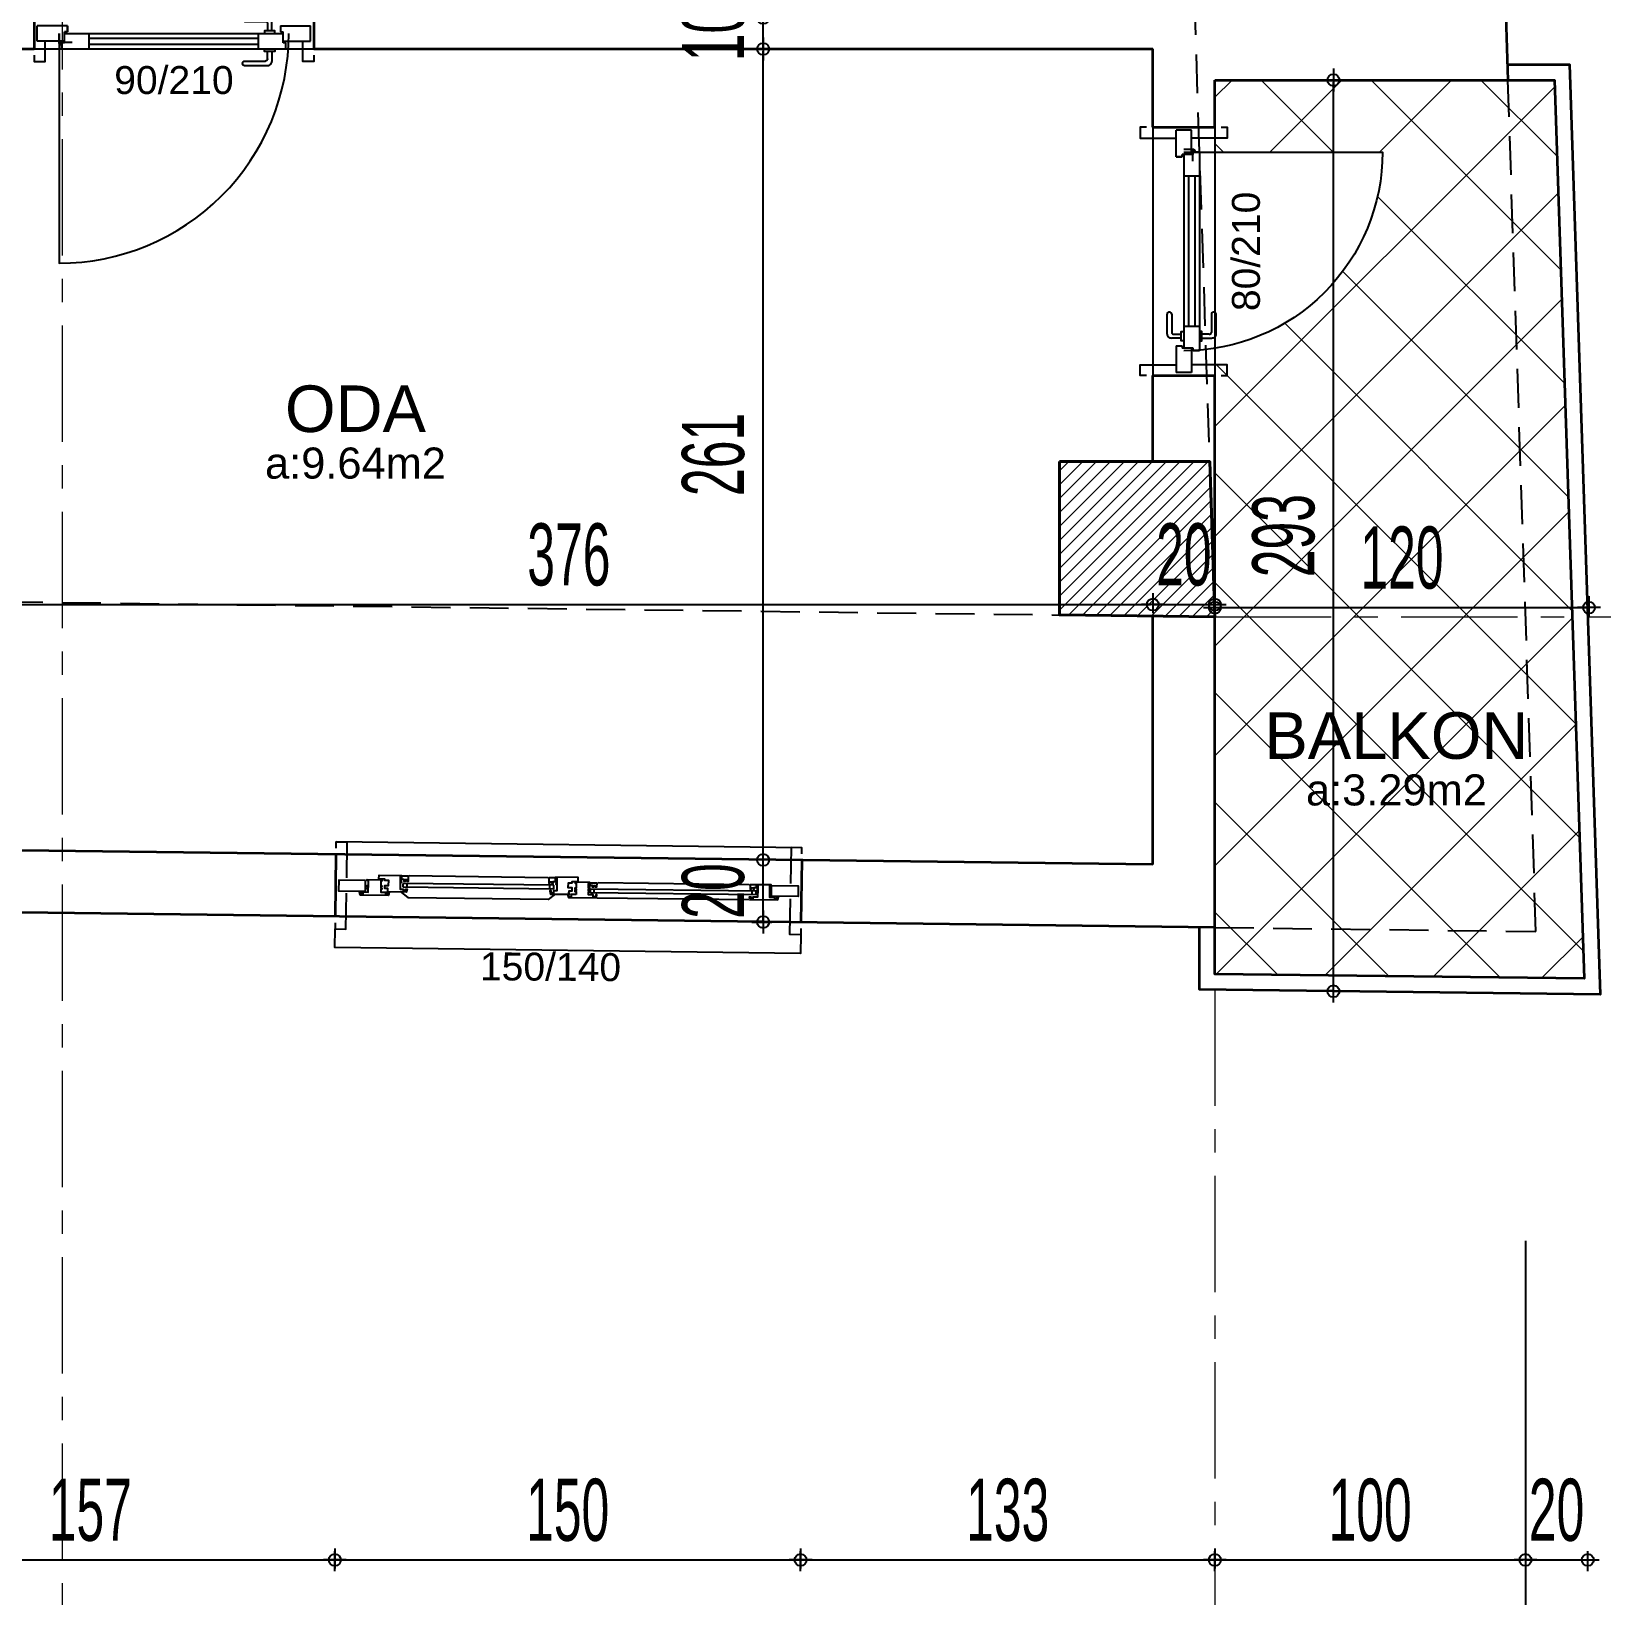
# Model space of a CAD drawing. Extents: x 386248 to 427517, y 4539405 to 4542296.
# Drawn here: x 394854 to 395360, y 4540018 to 4540521 of the extents above; entities that cross this region are included whole.
import ezdxf
from ezdxf.enums import TextEntityAlignment as Align

# ---------------------------------------------------------------- set-up
doc = ezdxf.new("R2010")
doc.units = 0
for name, pattern in [('CENTER', [2, 1.25, -0.25, 0.25, -0.25]), ('CENTERX2', [4, 2.5, -0.5, 0.5, -0.5]), ('DASHED2', [0.375, 0.25, -0.125]), ('DUZ', [0])]:
    doc.linetypes.add(name, pattern=pattern)
for name, color, linetype, lineweight in [('AKS', 251, 'CENTERX2', 20), ('DUVAR', 4, 'Continuous', 35), ('GOR1', 51, 'Continuous', 25), ('kolon', 1, 'Continuous', 40), ('OLCU10', 2, 'Continuous', 25), ('tarama kolon', 8, 'Continuous', 13), ('tarama ıslak zemin', 216, 'Continuous', 9), ('ölçü20', 1, 'Continuous', 20)]:
    doc.layers.add(name, color=color, linetype=linetype, lineweight=lineweight)
for name, color, linetype in [('alan', 7, 'Continuous'), ('DIM', 7, 'Continuous'), ('duvar-kesim', 250, 'Continuous'), ('kapi', 16, 'Continuous'), ('kapi-yazi', 140, 'Continuous'), ('mahal', 7, 'Continuous'), ('penc-yazi', 7, 'Continuous'), ('pencere', 7, 'Continuous'), ('Y-IMAR', 15, 'DUZ')]:
    doc.layers.add(name, color=color, linetype=linetype)
doc.styles.add('Dış Ölçü', font='', dxfattribs={"height": 12})
doc.styles.get("Standard").update_dxf_attribs({"font": 'arial.ttf'})
doc.styles.add('T', font='ISOt.shx', dxfattribs={"width": 0.6})
doc.styles.get('Dış Ölçü').set_extended_font_data('Arial')
doc.dimstyles.new('DOT2', dxfattribs={"dimtxt": 20, "dimasz": 0.7, "dimexe": 5, "dimexo": 5, "dimgap": 6, "dimtad": 1, "dimdec": 0, "dimdsep": 46, "dimtxsty": 'T', "dimblk1": 'SEL2', "dimblk2": 'SEL2', "dimsah": 1, "dimcen": 0, "dimse1": 1, "dimse2": 1, "dimclrd": 256, "dimclre": 256, "dimclrt": 256, "dimadec": 0, "dimazin": 0, "dimtfac": 1, "dimtdec": 0, "dimtix": 1, "dimtmove": 2, "dimatfit": 3, "dimldrblk": 'SEL2', "dimfxl": 1, "dimtolj": 1, "dimtzin": 0, "dimarcsym": 0})
pattern_1 = [(45, (170792.406, 4604203.09), (-17.6776695, 17.6776695), []), (135, (170792.406, 4604203.09), (-17.6776695, -17.6776695), [])]

# ---------------------------------------------------------------- blocks, each defined once
blk = doc.blocks.new('fm-door1')
at = {"linetype": 'Continuous'}
for p, q in [((0, 2.5), (0, -2.5)), ((10, 2.5), (0, 2.5)), ((7.97, 3.18), (7.97, -0.03)), ((8.4, 2.76), (12.78, 2.76)), ((9, 5), (91, 5)), ((9, 5), (9, 3)), ((10, 3), (9, 3)), ((10, 3), (10, -0.5)), ((10, 3), (10, -0.5)), ((10, 0), (90, 0)), ((19, 5), (19, 0)), ((81, 5), (81, 0)), ((91, 3), (90, 3)), ((90, 3), (90, -0.5)), ((90, 2.5), (100, 2.5)), ((91, 5), (91, 3)), ((100, 2.5), (100, -2.5)), ((11, -2.5), (0, -2.5)), ((10, -0.5), (11, -0.5)), ((11, -0.5), (10, -0.5)), ((11, -0.5), (11, -2.5)), ((11, -2.5), (11, -0.5)), ((89, -2.5), (89, -0.5)), ((89, -0.5), (90, -0.5)), ((89, -2.5), (100, -2.5))]:
    blk.add_line(p, q, dxfattribs=at)
at = {"color": 8, "linetype": 'Continuous'}
for p, q in [((19, 3.5), (81, 3.5)), ((19, 1.5), (81, 1.5))]:
    blk.add_line(p, q, dxfattribs=at)
at = {"linetype": 'Continuous'}
for points in [[(85.76, 5.81), (85.76, 8.89, 0.414214), (84.24, 10.41), (75.86, 10.41, 1), (75.86, 8.89), (83.48, 8.89, -0.414214), (84.24, 8.13), (84.24, 5.81)], [(85.76, -0.81), (85.76, -3.89, -0.414214), (84.24, -5.41), (75.86, -5.41, -1), (75.86, -3.89), (83.48, -3.89, 0.414214), (84.24, -3.13), (84.24, -0.81)]]:
    blk.add_lwpolyline(points, format="xyb", dxfattribs=at)
for points in [[(86.9, 5), (86.9, 5.81), (83.1, 5.81), (83.1, 5)], [(86.9, 0), (86.9, -0.81), (83.1, -0.81), (83.1, 0)]]:
    blk.add_lwpolyline(points, dxfattribs=at)
blk.add_circle((8.4, 3.18), 0.426, dxfattribs=at)
blk = doc.blocks.new('SEL2')
at = {"layer": 'OLCU10'}
for p, q in [((5.25, 0), (-5.25, 0)), ((0, 5.25), (0, -3.95))]:
    blk.add_line(p, q, dxfattribs=at)
blk.add_circle((0, 0), 2.75, dxfattribs=at)
blk = doc.blocks.new('*D1976')
at = {"layer": 'Defpoints', "color": 0}
for p in [(395215.57, 4540336.87), (395215.57, 4540316.5), (394839.52, 4540310.18)]:
    blk.add_point(p, dxfattribs=at)
at = {"layer": 'DIM', "lineweight": -2}
blk.add_line((394840.22, 4540336.87), (395214.87, 4540336.87), dxfattribs=at)
at = {"layer": 'DIM', "linetype": 'ByBlock', "lineweight": -2, "xscale": 0.7, "yscale": 0.7, "zscale": 0.7}
blk.add_blockref('SEL2', (395215.57, 4540336.87), dxfattribs=at)
at = {"layer": 'DIM', "linetype": 'ByBlock', "lineweight": -2, "xscale": 0.7, "yscale": 0.7, "zscale": 0.7, "rotation": 180}
blk.add_blockref('SEL2', (394839.52, 4540336.87), dxfattribs=at)
at = {"layer": 'DIM', "insert": (395027.55, 4540352.87), "char_height": 20, "attachment_point": 5, "style": 'T'}
blk.add_mtext('\\A1;376', dxfattribs=at)
blk = doc.blocks.new('*D1977')
at = {"layer": 'Defpoints', "color": 0}
for p in [(395235.57, 4540336.87), (395215.57, 4540316.5), (395235.57, 4540316.5)]:
    blk.add_point(p, dxfattribs=at)
at = {"layer": 'DIM', "lineweight": -2}
for p, q in [((395214.87, 4540336.87), (395214.17, 4540336.87)), ((395215.57, 4540336.87), (395235.57, 4540336.87)), ((395236.27, 4540336.87), (395236.97, 4540336.87))]:
    blk.add_line(p, q, dxfattribs=at)
at = {"layer": 'DIM', "linetype": 'ByBlock', "lineweight": -2, "xscale": 0.7, "yscale": 0.7, "zscale": 0.7}
blk.add_blockref('SEL2', (395215.57, 4540336.87), dxfattribs=at)
at = {"layer": 'DIM', "linetype": 'ByBlock', "lineweight": -2, "xscale": 0.7, "yscale": 0.7, "zscale": 0.7, "rotation": 180}
blk.add_blockref('SEL2', (395235.57, 4540336.87), dxfattribs=at)
at = {"layer": 'DIM', "insert": (395225.57, 4540352.87), "char_height": 20, "attachment_point": 5, "style": 'T'}
blk.add_mtext('\\A1;20', dxfattribs=at)
blk = doc.blocks.new('*D1988')
at = {"layer": 'Defpoints', "color": 0}
for p in [(395090.1, 4540254.62), (395096.03, 4540254.62), (395095.78, 4540234.62)]:
    blk.add_point(p, dxfattribs=at)
at = {"layer": 'DIM', "lineweight": -2}
for p, q in [((395090.1, 4540255.32), (395090.1, 4540256.02)), ((395090.1, 4540234.62), (395090.1, 4540254.62)), ((395090.1, 4540233.92), (395090.1, 4540233.22))]:
    blk.add_line(p, q, dxfattribs=at)
at = {"layer": 'DIM', "linetype": 'ByBlock', "lineweight": -2, "xscale": 0.7, "yscale": 0.7, "zscale": 0.7}
for p, rotation in [((395090.1, 4540254.62), 270), ((395090.1, 4540234.62), 90)]:
    blk.add_blockref('SEL2', p, dxfattribs=dict(at, rotation=rotation))
at = {"layer": 'DIM', "insert": (395074.1, 4540244.62), "char_height": 20, "attachment_point": 5, "rotation": 90, "style": 'T'}
blk.add_mtext('\\A1;20', dxfattribs=at)
blk = doc.blocks.new('*D1989')
at = {"layer": 'Defpoints', "color": 0}
for p in [(395090.1, 4540515.76), (395100.7, 4540515.76), (395096.03, 4540254.62)]:
    blk.add_point(p, dxfattribs=at)
at = {"layer": 'DIM', "lineweight": -2}
blk.add_line((395090.1, 4540255.32), (395090.1, 4540515.06), dxfattribs=at)
at = {"layer": 'DIM', "linetype": 'ByBlock', "lineweight": -2, "xscale": 0.7, "yscale": 0.7, "zscale": 0.7}
for p, rotation in [((395090.1, 4540515.76), 90), ((395090.1, 4540254.62), 270)]:
    blk.add_blockref('SEL2', p, dxfattribs=dict(at, rotation=rotation))
at = {"layer": 'DIM', "insert": (395074.1, 4540385.19), "char_height": 20, "attachment_point": 5, "rotation": 90, "style": 'T'}
blk.add_mtext('\\A1;261', dxfattribs=at)
blk = doc.blocks.new('*D1990')
at = {"layer": 'Defpoints', "color": 0}
for p in [(395090.1, 4540525.76), (395100.7, 4540525.76), (395100.7, 4540515.76)]:
    blk.add_point(p, dxfattribs=at)
at = {"layer": 'DIM', "lineweight": -2}
for p, q in [((395090.1, 4540526.46), (395090.1, 4540527.16)), ((395090.1, 4540515.76), (395090.1, 4540525.76)), ((395090.1, 4540515.06), (395090.1, 4540514.36))]:
    blk.add_line(p, q, dxfattribs=at)
at = {"layer": 'DIM', "linetype": 'ByBlock', "lineweight": -2, "xscale": 0.7, "yscale": 0.7, "zscale": 0.7}
for p, rotation in [((395090.1, 4540525.76), 270), ((395090.1, 4540515.76), 90)]:
    blk.add_blockref('SEL2', p, dxfattribs=dict(at, rotation=rotation))
at = {"layer": 'DIM', "insert": (395074.1, 4540520.76), "char_height": 20, "attachment_point": 5, "rotation": 90, "style": 'T'}
blk.add_mtext('\\A1;10', dxfattribs=at)
blk = doc.blocks.new('*D2020')
at = {"layer": 'Defpoints', "color": 0}
for p in [(395356.04, 4540335.86), (395356.04, 4540320.46), (395235.57, 4540316.5)]:
    blk.add_point(p, dxfattribs=at)
at = {"layer": 'DIM', "lineweight": -2}
blk.add_line((395236.27, 4540335.86), (395355.34, 4540335.86), dxfattribs=at)
at = {"layer": 'DIM', "linetype": 'ByBlock', "lineweight": -2, "xscale": 0.7, "yscale": 0.7, "zscale": 0.7, "rotation": 180}
blk.add_blockref('SEL2', (395235.57, 4540335.86), dxfattribs=at)
at = {"layer": 'DIM', "linetype": 'ByBlock', "lineweight": -2, "xscale": 0.7, "yscale": 0.7, "zscale": 0.7}
blk.add_blockref('SEL2', (395356.04, 4540335.86), dxfattribs=at)
at = {"layer": 'DIM', "insert": (395295.81, 4540351.86), "char_height": 20, "attachment_point": 5, "style": 'T'}
blk.add_mtext('\\A1;120', dxfattribs=at)
blk = doc.blocks.new('*D2021')
at = {"layer": 'Defpoints', "color": 0}
for p in [(395273.75, 4540505.76), (395278.73, 4540505.76), (395278.73, 4540212.33)]:
    blk.add_point(p, dxfattribs=at)
at = {"layer": 'DIM', "lineweight": -2}
blk.add_line((395273.75, 4540213.03), (395273.75, 4540505.06), dxfattribs=at)
at = {"layer": 'DIM', "linetype": 'ByBlock', "lineweight": -2, "xscale": 0.7, "yscale": 0.7, "zscale": 0.7}
for p, rotation in [((395273.75, 4540505.76), 90), ((395273.75, 4540212.33), 270)]:
    blk.add_blockref('SEL2', p, dxfattribs=dict(at, rotation=rotation))
at = {"layer": 'DIM', "insert": (395257.75, 4540359.05), "char_height": 20, "attachment_point": 5, "rotation": 90, "style": 'T'}
blk.add_mtext('\\A1;293', dxfattribs=at)
blk = doc.blocks.new('fm-win2')
at = {"color": 8, "linetype": 'Continuous'}
for p, q in [((11, 1.37), (11, 0.17)), ((11, 1.37), (54.25, 1.37)), ((11, 0.17), (54.25, 0.17)), ((12, 1.37), (12, 0.17)), ((12.75, 3), (52.5, 3)), ((53.25, 1.37), (53.25, 0.17)), ((54.25, 1.37), (54.25, 0.17)), ((63.85, 0.28), (63.85, -0.92)), ((63.85, 0.28), (103.15, 0.28)), ((64.85, 0.28), (64.85, -0.92)), ((102.15, 0.28), (102.15, -0.92)), ((103.15, 0.28), (103.15, -0.92)), ((12.85, -1.85), (52.3, -1.85)), ((63.85, -0.92), (103.15, -0.92)), ((65.4, -3.35), (101.6, -3.35))]:
    blk.add_line(p, q, dxfattribs=at)
at = {"linetype": 'Continuous'}
for points in [[(7, -1.75), (0, -1.75), (0, 1.75), (7, 1.75)], [(7.5, -1.7), (7.5, -0.1), (7.2, -0.1), (7.2, 0.2), (7.5, 0.2), (7.5, 0.7), (7.2, 0.7), (7.2, 1), (7.5, 1), (7.5, 2), (6.16, 2), (6.16, 2.7), (5.65, 2.7), (5.51, 2), (5.2, 2), (5.4, 3), (12.5, 3), (12.7, 2), (12.39, 2), (12.25, 2.7), (11.74, 2.7), (11.74, 2), (10.5, 2), (10.5, 1), (10.8, 1), (10.8, 0.7), (10.5, 0.7), (10.5, 0.2), (10.8, 0.2), (10.8, -0.1), (10.5, -0.1), (10.5, -1.7), (10.8, -1.7), (10.8, -2), (7.2, -2), (7.2, -1.7)], [(58, 2), (59.24, 2), (59.24, 2.7), (59.75, 2.7), (59.89, 2), (60.2, 2), (60, 3), (52.75, 3), (52.55, 2), (52.86, 2), (53, 2.7), (53.51, 2.7), (53.51, 2), (54.75, 2), (54.75, 1), (54.45, 1), (54.45, 0.7), (54.75, 0.7), (54.75, 0.2), (54.45, 0.2), (54.45, -0.1), (54.75, -0.1), (54.75, -1.69), (54.45, -1.69), (54.45, -2), (58.3, -2), (58.3, -1.69), (58, -1.69), (58, -0.1), (58.3, -0.1), (58.3, 0.2), (58, 0.2), (58, 0.7), (58.3, 0.7), (58.3, 1), (58, 1)], [(63.05, -1.25), (63.05, 0.9), (63.89, 0.9), (63.89, 1.6), (64.4, 1.6), (64.54, 0.9), (64.85, 0.9), (64.65, 1.9), (59.75, 1.9), (59.75, 1.6), (59.85, 1.6), (59.85, 0.8), (59.05, 0.8), (59.05, -0.2), (60.05, -0.2), (60.05, -1.75), (59.05, -1.75), (59.05, -2.25), (57.5, -2.25), (57.5, -3.5), (63.35, -3.5), (63.35, -3.2), (63.05, -3.2), (63.05, -1.4), (63.35, -1.4), (63.35, -1.25)], [(103.95, -1.4), (103.65, -1.4), (103.65, -1.25), (103.95, -1.25), (103.95, 0.9), (103.11, 0.9), (103.11, 1.6), (102.6, 1.6), (102.46, 0.9), (102.15, 0.9), (102.35, 1.9), (107.25, 1.9), (107.25, 1.6), (107.15, 1.6), (107.15, 0.8), (107.95, 0.8), (107.95, -0.2), (106.95, -0.2), (106.95, -1.75), (107.95, -1.75), (107.95, -2.25), (109.5, -2.25), (109.5, -3.5), (103.65, -3.5), (103.65, -3.2), (103.95, -3.2)], [(109, 0.7), (108.7, 0.7), (108.7, 1), (109, 1), (109, 2), (107.76, 2), (107.76, 2.7), (107.25, 2.7), (107.11, 2), (106.8, 2), (107, 3), (114.35, 3), (114.55, 2), (114.24, 2), (114.1, 2.7), (113.59, 2.7), (113.59, 2), (112.25, 2), (112.25, 1), (112.55, 1), (112.55, 0.7), (112.25, 0.7), (112.25, 0.2), (112.55, 0.2), (112.55, -0.1), (112.25, -0.1), (112.25, -1.69), (112.55, -1.69), (112.55, -2), (108.7, -2), (108.7, -1.69), (109, -1.69), (109, -0.1), (108.7, -0.1), (108.7, 0.2), (109, 0.2)], [(113, -1.75), (120, -1.75), (120, 1.75), (113, 1.75)]]:
    blk.add_lwpolyline(points, close=True, dxfattribs=at)
at = {"color": 8, "linetype": 'Continuous'}
blk.add_lwpolyline([(63.45, 1.9), (65.25, 3.7), (101.75, 3.7), (103.55, 1.9)], dxfattribs=at)
for points in [[(10.9, -1.35), (10.9, -1.85), (12.6, -1.85), (12.6, -0.45), (12.3, -0.45), (12.3, -0.95), (11.8, -0.95), (11.8, -0.45), (11.5, -0.45), (11.5, -1.05), (10.7, -1.05), (10.7, -0.45), (10.6, -0.45), (10.6, -1.35)], [(54.35, -1.35), (54.35, -1.85), (52.65, -1.85), (52.65, -0.45), (52.95, -0.45), (52.95, -0.95), (53.45, -0.95), (53.45, -0.45), (53.75, -0.45), (53.75, -1.05), (54.55, -1.05), (54.55, -0.45), (54.65, -0.45), (54.65, -1.35)], [(63.15, -2.45), (63.45, -2.45), (63.45, -3.35), (65.15, -3.35), (65.15, -1.55), (64.85, -1.55), (64.85, -2.05), (64.35, -2.05), (64.35, -1.55), (64.05, -1.55), (64.05, -2.15), (63.25, -2.15), (63.25, -1.55), (63.15, -1.55)], [(103.85, -2.45), (103.55, -2.45), (103.55, -3.35), (101.85, -3.35), (101.85, -1.55), (102.15, -1.55), (102.15, -2.05), (102.65, -2.05), (102.65, -1.55), (102.95, -1.55), (102.95, -2.15), (103.75, -2.15), (103.75, -1.55), (103.85, -1.55)]]:
    blk.add_lwpolyline(points, close=True, dxfattribs=at)
blk = doc.blocks.new('KOLONLAR 444')
at = {"layer": 'tarama kolon'}
h = blk.add_hatch(dxfattribs=at)
h.set_pattern_fill('ANSI31', color=256)
h.set_pattern_definition([(45, (2287.4398, -3197.0584), (-2.2450640303, 2.2450640303), [])])
h.paths.add_polyline_path([(397483.55, 4544385.72), (397513.55, 4544385.72), (397513.55, 4544325.72), (397483.55, 4544325.72)])
h.paths.add_polyline_path([(397798.09, 4544357.72), (397798.09, 4544337.72), (397798.09, 4544327.72), (397858.09, 4544327.72), (397857.1, 4544357.72)])
h.paths.add_polyline_path([(397123.55, 4544817.33), (397183.55, 4544817.33), (397183.55, 4544787.33), (397123.55, 4544787.33)])
h.paths.add_polyline_path([(397812.71, 4543913.72), (397812.71, 4543893.72), (397812.71, 4543875.72), (397872.97, 4543875.72), (397872.38, 4543893.72), (397871.72, 4543913.72)])
h.paths.add_polyline_path([(397834.59, 4543572.84), (397834.59, 4543523.46), (397884.59, 4543522.84), (397882.95, 4543572.84)])
h.paths.add_polyline_path([(396633.46, 4544777.33), (396633.46, 4544797.33), (396633.46, 4544817.33), (396573.46, 4544817.33), (396573.5, 4544797.33), (396573.54, 4544777.33)])
h.paths.add_polyline_path([(396625.99, 4543538.54), (396625.99, 4543589.16), (396575.89, 4543589.16), (396575.99, 4543539.16)])
h.paths.add_polyline_path([(397483.55, 4543935.72), (397513.55, 4543935.72), (397513.55, 4543875.72), (397483.55, 4543875.72)])
h.paths.add_polyline_path([(397123.55, 4543875.72), (397123.55, 4543905.72), (397183.55, 4543905.72), (397183.55, 4543875.72)])
h.paths.add_polyline_path([(397373.55, 4544180.72), (397348.55, 4544180.72), (397148.55, 4544180.72), (397148.55, 4544360.72), (397348.55, 4544360.72), (397373.55, 4544360.72), (397373.55, 4544385.72), (397123.55, 4544385.72), (397123.55, 4544155.72), (397123.55, 4544085.72), (397148.55, 4544085.72), (397148.55, 4544155.72), (397373.55, 4544155.72)])
h.paths.add_polyline_path([(397781.97, 4544817.33), (397781.97, 4544797.33), (397781.97, 4544777.33), (397843.29, 4544777.33), (397842.63, 4544797.33), (397841.97, 4544817.33)])
h.paths.add_polyline_path([(396574.84, 4544120.72), (396634.84, 4544120.72), (396634.84, 4544080.72), (396574.92, 4544080.72)])
h.paths.add_polyline_path([(397458.55, 4543528.15), (397458.55, 4543587.78), (397488.55, 4543587.78), (397488.55, 4543527.78)])
h.paths.add_polyline_path([(397453.55, 4544817.33), (397513.55, 4544817.33), (397513.55, 4544787.33), (397453.55, 4544787.33)])
h.paths.add_polyline_path([(397153.55, 4543605.72), (397133.55, 4543605.72), (397123.55, 4543605.72), (397123.55, 4543532.33), (397153.55, 4543531.96), (397153.55, 4543595.72)])
h.paths.add_polyline_path([(396634.04, 4544485.72), (396634.04, 4544505.72), (396634.04, 4544515.72), (396633.46, 4544525.72), (396613.46, 4544525.72), (396574.04, 4544525.72), (396574.12, 4544485.72)])
at = {"layer": 'kolon'}
blk.add_lwpolyline([(397834.59, 4543572.84), (397834.59, 4543523.46), (397884.59, 4543522.84), (397882.95, 4543572.84)], close=True, dxfattribs=at)
blk = doc.blocks.new('*D2614')
at = {"layer": 'Defpoints', "color": 0}
for p in [(394794.72, 4540228.37), (394952.18, 4540226.41), (394952.18, 4540029.21)]:
    blk.add_point(p, dxfattribs=at)
at = {"layer": 'ölçü20', "lineweight": -2}
blk.add_line((394795.42, 4540029.21), (394951.48, 4540029.21), dxfattribs=at)
at = {"layer": 'ölçü20', "linetype": 'ByBlock', "lineweight": -2, "xscale": 0.7, "yscale": 0.7, "zscale": 0.7, "rotation": 180}
blk.add_blockref('SEL2', (394794.72, 4540029.21), dxfattribs=at)
at = {"layer": 'ölçü20', "linetype": 'ByBlock', "lineweight": -2, "xscale": 0.7, "yscale": 0.7, "zscale": 0.7}
blk.add_blockref('SEL2', (394952.18, 4540029.21), dxfattribs=at)
at = {"layer": 'ölçü20', "insert": (394873.45, 4540045.21), "char_height": 20, "attachment_point": 5, "style": 'T'}
blk.add_mtext('\\A1;157', dxfattribs=at)
blk = doc.blocks.new('*D2615')
at = {"layer": 'Defpoints', "color": 0}
for p in [(394952.18, 4540226.41), (395102.17, 4540224.54), (395102.17, 4540029.21)]:
    blk.add_point(p, dxfattribs=at)
at = {"layer": 'ölçü20', "lineweight": -2}
blk.add_line((394952.88, 4540029.21), (395101.47, 4540029.21), dxfattribs=at)
at = {"layer": 'ölçü20', "linetype": 'ByBlock', "lineweight": -2, "xscale": 0.7, "yscale": 0.7, "zscale": 0.7, "rotation": 180}
blk.add_blockref('SEL2', (394952.18, 4540029.21), dxfattribs=at)
at = {"layer": 'ölçü20', "linetype": 'ByBlock', "lineweight": -2, "xscale": 0.7, "yscale": 0.7, "zscale": 0.7}
blk.add_blockref('SEL2', (395102.17, 4540029.21), dxfattribs=at)
at = {"layer": 'ölçü20', "insert": (395027.17, 4540045.21), "char_height": 20, "attachment_point": 5, "style": 'T'}
blk.add_mtext('\\A1;150', dxfattribs=at)
blk = doc.blocks.new('*D2616')
at = {"layer": 'Defpoints', "color": 0}
for p in [(395102.17, 4540224.54), (395235.57, 4540171.66), (395235.57, 4540029.21)]:
    blk.add_point(p, dxfattribs=at)
at = {"layer": 'ölçü20', "lineweight": -2}
blk.add_line((395102.87, 4540029.21), (395234.87, 4540029.21), dxfattribs=at)
at = {"layer": 'ölçü20', "linetype": 'ByBlock', "lineweight": -2, "xscale": 0.7, "yscale": 0.7, "zscale": 0.7, "rotation": 180}
blk.add_blockref('SEL2', (395102.17, 4540029.21), dxfattribs=at)
at = {"layer": 'ölçü20', "linetype": 'ByBlock', "lineweight": -2, "xscale": 0.7, "yscale": 0.7, "zscale": 0.7}
blk.add_blockref('SEL2', (395235.57, 4540029.21), dxfattribs=at)
at = {"layer": 'ölçü20', "insert": (395168.87, 4540045.21), "char_height": 20, "attachment_point": 5, "style": 'T'}
blk.add_mtext('\\A1;133', dxfattribs=at)
blk = doc.blocks.new('*D2617')
at = {"layer": 'Defpoints', "color": 0}
for p in [(395235.57, 4540171.66), (395335.57, 4540065.03), (395335.57, 4540029.21)]:
    blk.add_point(p, dxfattribs=at)
at = {"layer": 'ölçü20', "lineweight": -2}
blk.add_line((395236.27, 4540029.21), (395334.87, 4540029.21), dxfattribs=at)
at = {"layer": 'ölçü20', "linetype": 'ByBlock', "lineweight": -2, "xscale": 0.7, "yscale": 0.7, "zscale": 0.7, "rotation": 180}
blk.add_blockref('SEL2', (395235.57, 4540029.21), dxfattribs=at)
at = {"layer": 'ölçü20', "linetype": 'ByBlock', "lineweight": -2, "xscale": 0.7, "yscale": 0.7, "zscale": 0.7}
blk.add_blockref('SEL2', (395335.57, 4540029.21), dxfattribs=at)
at = {"layer": 'ölçü20', "insert": (395285.57, 4540045.21), "char_height": 20, "attachment_point": 5, "style": 'T'}
blk.add_mtext('\\A1;100', dxfattribs=at)
blk = doc.blocks.new('*D2618')
at = {"layer": 'Defpoints', "color": 0}
for p in [(395355.64, 4540211.32), (395335.57, 4540065.03), (395355.64, 4540029.21)]:
    blk.add_point(p, dxfattribs=at)
at = {"layer": 'ölçü20', "lineweight": -2}
for p, q in [((395334.87, 4540029.21), (395334.17, 4540029.21)), ((395335.57, 4540029.21), (395355.64, 4540029.21)), ((395356.34, 4540029.21), (395357.04, 4540029.21))]:
    blk.add_line(p, q, dxfattribs=at)
at = {"layer": 'ölçü20', "linetype": 'ByBlock', "lineweight": -2, "xscale": 0.7, "yscale": 0.7, "zscale": 0.7}
blk.add_blockref('SEL2', (395335.57, 4540029.21), dxfattribs=at)
at = {"layer": 'ölçü20', "linetype": 'ByBlock', "lineweight": -2, "xscale": 0.7, "yscale": 0.7, "zscale": 0.7, "rotation": 180}
blk.add_blockref('SEL2', (395355.64, 4540029.21), dxfattribs=at)
at = {"layer": 'ölçü20', "insert": (395345.6, 4540045.21), "char_height": 20, "attachment_point": 5, "style": 'T'}
blk.add_mtext('\\A1;20', dxfattribs=at)
blk = doc.blocks.new('*D2621')
at = {"layer": 'Defpoints', "color": 0}
for p in [(395235.57, 4540410.58), (395555.57, 4540410.58), (395513.11, 4540232.88)]:
    blk.add_point(p, dxfattribs=at)
at = {"layer": 'ölçü20', "lineweight": -2}
blk.add_line((395555.57, 4540233.58), (395555.57, 4540409.88), dxfattribs=at)
at = {"layer": 'ölçü20', "linetype": 'ByBlock', "lineweight": -2, "xscale": 0.7, "yscale": 0.7, "zscale": 0.7}
for p, rotation in [((395555.57, 4540410.58), 90), ((395555.57, 4540232.88), 270)]:
    blk.add_blockref('SEL2', p, dxfattribs=dict(at, rotation=rotation))
at = {"layer": 'ölçü20', "insert": (395539.57, 4540321.73), "char_height": 20, "attachment_point": 5, "rotation": 90, "style": 'T'}
blk.add_mtext('\\A1;178', dxfattribs=at)
blk = doc.blocks.new('*D2622')
at = {"layer": 'Defpoints', "color": 0}
for p in [(395235.57, 4540490.58), (395555.57, 4540490.58), (395235.57, 4540410.58)]:
    blk.add_point(p, dxfattribs=at)
at = {"layer": 'ölçü20', "lineweight": -2}
blk.add_line((395555.57, 4540411.28), (395555.57, 4540489.88), dxfattribs=at)
at = {"layer": 'ölçü20', "linetype": 'ByBlock', "lineweight": -2, "xscale": 0.7, "yscale": 0.7, "zscale": 0.7}
for p, rotation in [((395555.57, 4540490.58), 90), ((395555.57, 4540410.58), 270)]:
    blk.add_blockref('SEL2', p, dxfattribs=dict(at, rotation=rotation))
at = {"layer": 'ölçü20', "insert": (395539.57, 4540450.58), "char_height": 20, "attachment_point": 5, "rotation": 90, "style": 'T'}
blk.add_mtext('\\A1;80', dxfattribs=at)
blk = doc.blocks.new('*D2623')
at = {"layer": 'Defpoints', "color": 0}
for p in [(395319.95, 4540505.76), (395555.57, 4540505.76), (395235.57, 4540490.58)]:
    blk.add_point(p, dxfattribs=at)
at = {"layer": 'ölçü20', "lineweight": -2}
for p, q in [((395555.57, 4540506.46), (395555.57, 4540507.16)), ((395555.57, 4540490.58), (395555.57, 4540505.76)), ((395555.57, 4540489.88), (395555.57, 4540489.18))]:
    blk.add_line(p, q, dxfattribs=at)
at = {"layer": 'ölçü20', "linetype": 'ByBlock', "lineweight": -2, "xscale": 0.7, "yscale": 0.7, "zscale": 0.7}
for p, rotation in [((395555.57, 4540505.76), 270), ((395555.57, 4540490.58), 90)]:
    blk.add_blockref('SEL2', p, dxfattribs=dict(at, rotation=rotation))
at = {"layer": 'ölçü20', "insert": (395539.57, 4540498.17), "char_height": 20, "attachment_point": 5, "rotation": 90, "style": 'T'}
blk.add_mtext('\\A1;15', dxfattribs=at)
blk = doc.blocks.new('*D2624')
at = {"layer": 'Defpoints', "color": 0}
for p in [(395338.95, 4540535.79), (395555.57, 4540535.79), (395319.95, 4540505.76)]:
    blk.add_point(p, dxfattribs=at)
at = {"layer": 'ölçü20', "lineweight": -2}
for p, q in [((395555.57, 4540536.49), (395555.57, 4540537.19)), ((395555.57, 4540505.76), (395555.57, 4540535.79)), ((395555.57, 4540505.06), (395555.57, 4540504.36))]:
    blk.add_line(p, q, dxfattribs=at)
at = {"layer": 'ölçü20', "linetype": 'ByBlock', "lineweight": -2, "xscale": 0.7, "yscale": 0.7, "zscale": 0.7}
for p, rotation in [((395555.57, 4540535.79), 270), ((395555.57, 4540505.76), 90)]:
    blk.add_blockref('SEL2', p, dxfattribs=dict(at, rotation=rotation))
at = {"layer": 'ölçü20', "insert": (395539.57, 4540520.78), "char_height": 20, "attachment_point": 5, "rotation": 90, "style": 'T'}
blk.add_mtext('\\A1;30', dxfattribs=at)

msp = doc.modelspace()

# ---------------------------------------------------------------- hatches: boundary and pattern name
at = {"layer": 'tarama ıslak zemin'}
h = msp.add_hatch(dxfattribs=at)
h.set_pattern_fill('ANSI37', color=251, scale=200, angle=180, style=0)
h.set_pattern_definition(pattern_1)
edge = h.paths.add_edge_path()
edge.add_line((394724.524, 4540685.762), (394534.524, 4540685.762))
edge.add_line((394534.524, 4540685.762), (394484.524, 4540685.762))
edge.add_line((394484.524, 4540685.762), (394484.524, 4540627.932))
edge.add_line((394484.524, 4540627.932), (394484.524, 4540624.432))
edge.add_line((394484.524, 4540624.432), (394484.524, 4540613.973))
edge.add_ellipse((394483.409, 4540613.063), major_axis=(-1.521, 0), ratio=0.88, start_angle=540, end_angle=582.86953, ccw=False)
edge.add_line((394484.93, 4540613.063), (394484.93, 4540605.689))
edge.add_ellipse((394484.169, 4540605.689), major_axis=(-0.76, 0), ratio=0.88, start_angle=477.76263, end_angle=540, ccw=False)
edge.add_line((394484.524, 4540605.097), (394484.524, 4540541.432))
edge.add_line((394484.524, 4540541.432), (394484.524, 4540537.932))
edge.add_line((394484.524, 4540537.932), (394484.524, 4540515.762))
edge.add_line((394484.524, 4540515.762), (394484.524, 4540512.262))
edge.add_line((394484.524, 4540512.262), (394484.524, 4540448.519))
edge.add_ellipse((394484.036, 4540448.005), major_axis=(0.76, 0), ratio=0.88, start_angle=0, end_angle=50.08609, ccw=False)
edge.add_line((394484.796, 4540448.005), (394484.796, 4540440.632))
edge.add_ellipse((394483.275, 4540440.632), major_axis=(-1.521, 0), ratio=0.88, start_angle=145.16675, end_angle=180, ccw=False)
edge.add_line((394484.524, 4540439.867), (394484.524, 4540429.262))
edge.add_line((394484.524, 4540429.262), (394484.524, 4540425.762))
edge.add_line((394484.524, 4540425.762), (394484.524, 4540415.762))
edge.add_line((394484.524, 4540415.762), (394504.524, 4540415.762))
edge.add_line((394504.524, 4540415.762), (394508.738, 4540415.762))
edge.add_line((394508.738, 4540415.762), (394512.238, 4540415.762))
edge.add_line((394512.238, 4540415.762), (394568.384, 4540415.762))
edge.add_ellipse((394568.909, 4540415.408), major_axis=(0, -0.76), ratio=0.78, start_angle=180, end_angle=242.23737, ccw=False)
edge.add_line((394568.909, 4540416.169), (394575.445, 4540416.169))
edge.add_ellipse((394575.445, 4540414.648), major_axis=(0, -1.521), ratio=0.78, start_angle=137.13047, end_angle=180, ccw=False)
edge.add_line((394576.252, 4540415.762), (394585.238, 4540415.762))
edge.add_line((394585.238, 4540415.762), (394588.738, 4540415.762))
edge.add_line((394588.738, 4540415.762), (394614.524, 4540415.762))
edge.add_line((394614.524, 4540415.762), (394614.524, 4540429.403))
edge.add_line((394614.524, 4540429.403), (394614.524, 4540432.903))
edge.add_line((394614.524, 4540432.903), (394614.524, 4540441.889))
edge.add_ellipse((394615.638, 4540442.696), major_axis=(1.521, 0), ratio=0.78, start_angle=540, end_angle=582.86953, ccw=False)
edge.add_line((394614.117, 4540442.696), (394614.117, 4540449.232))
edge.add_ellipse((394614.878, 4540449.232), major_axis=(0.76, 0), ratio=0.78, start_angle=477.76263, end_angle=540, ccw=False)
edge.add_line((394614.524, 4540449.756), (394614.524, 4540505.903))
edge.add_line((394614.524, 4540505.903), (394614.524, 4540509.403))
edge.add_line((394614.524, 4540509.403), (394614.524, 4540525.762))
edge.add_line((394614.524, 4540525.762), (394724.524, 4540525.762))
edge.add_line((394724.524, 4540525.762), (394724.524, 4540685.762))
h.paths.add_polyline_path([(394704.095, 4540596.478), (394744.952, 4540596.478), (394744.952, 4540556.478), (394704.095, 4540556.478)], flags=9)
h.paths.add_polyline_path([(394516.483, 4540397.191), (394516.483, 4540424.334), (394556.483, 4540424.334), (394556.483, 4540397.191)], flags=9)
h.paths.add_polyline_path([(394828.524, 4540685.762), (394825.024, 4540685.762), (394820.524, 4540685.762), (394820.524, 4540611.762, -0.3796789), (394737.121, 4540685.762), (394732.024, 4540685.762), (394728.524, 4540685.762), (394724.524, 4540685.762), (394724.524, 4540525.762), (394839.524, 4540525.762), (394839.524, 4540685.762), (394834.524, 4540685.762)])
h.paths.add_polyline_path([(394755.21, 4540507.191), (394755.21, 4540534.334), (394795.21, 4540534.334), (394795.21, 4540507.191)], flags=9)
h.paths.add_polyline_path([(394839.524, 4540525.762), (394855.383, 4540525.762), (394858.883, 4540525.762), (394864.524, 4540525.762), (394864.524, 4540685.762), (394839.524, 4540685.762)])
edge = h.paths.add_edge_path()
edge.add_ellipse((394944.49, 4540686.877), major_axis=(0, 1.521), ratio=0.88, start_angle=222.86953, end_angle=270)
edge.add_line((394945.828, 4540686.877), (394945.828, 4540689.957))
edge.add_line((394945.828, 4540689.957), (394944.49, 4540689.957))
edge.add_line((394944.49, 4540689.957), (394944.49, 4540687.637))
edge.add_ellipse((394943.821, 4540687.637), major_axis=(0, 0.76), ratio=0.88, start_angle=540, end_angle=630, ccw=False)
edge.add_line((394943.821, 4540686.877), (394937.116, 4540686.877))
edge.add_ellipse((394937.116, 4540686.117), major_axis=(0, 0.76), ratio=0.88, start_angle=0, end_angle=180)
edge.add_line((394937.116, 4540685.356), (394944.49, 4540685.356))
edge.add_ellipse((394944.49, 4540686.877), major_axis=(0, 1.521), ratio=0.88, start_angle=180, end_angle=222.86953)
edge.add_line((394945.4, 4540685.762), (394872.859, 4540685.762))
edge.add_line((394872.859, 4540685.762), (394869.359, 4540685.762))
edge.add_line((394869.359, 4540685.762), (394864.524, 4540685.762))
edge.add_line((394864.524, 4540685.762), (394864.524, 4540525.762))
edge.add_line((394864.524, 4540525.762), (394922.548, 4540525.762))
edge.add_ellipse((394923.14, 4540525.408), major_axis=(0, -0.76), ratio=0.88, start_angle=180, end_angle=242.23737, ccw=False)
edge.add_line((394923.14, 4540526.169), (394930.514, 4540526.169))
edge.add_ellipse((394930.514, 4540524.648), major_axis=(0, -1.521), ratio=0.88, start_angle=137.13047, end_angle=180, ccw=False)
edge.add_line((394931.424, 4540525.762), (394941.883, 4540525.762))
edge.add_line((394941.883, 4540525.762), (394945.383, 4540525.762))
edge.add_line((394945.383, 4540525.762), (394964.524, 4540525.762))
edge.add_line((394964.524, 4540525.762), (394964.524, 4540534.711))
edge.add_line((394964.524, 4540534.711), (394964.524, 4540538.211))
edge.add_line((394964.524, 4540538.211), (394964.524, 4540601.876))
edge.add_ellipse((394964.878, 4540602.468), major_axis=(0.76, 0), ratio=0.88, start_angle=180, end_angle=242.23737, ccw=False)
edge.add_line((394964.117, 4540602.468), (394964.117, 4540609.841))
edge.add_ellipse((394965.638, 4540609.841), major_axis=(1.521, 0), ratio=0.88, start_angle=137.13047, end_angle=180, ccw=False)
edge.add_line((394964.524, 4540610.752), (394964.524, 4540621.211))
edge.add_line((394964.524, 4540621.211), (394964.524, 4540624.711))
edge.add_line((394964.524, 4540624.711), (394964.524, 4540685.762))
edge.add_line((394964.524, 4540685.762), (394959.359, 4540685.762))
edge.add_line((394959.359, 4540685.762), (394955.859, 4540685.762))
edge.add_line((394955.859, 4540685.762), (394945.4, 4540685.762))
edge.add_ellipse((394944.49, 4540686.877), major_axis=(0, 1.521), ratio=0.88, start_angle=540, end_angle=582.86953, ccw=False)
edge.add_line((394944.49, 4540685.356), (394937.116, 4540685.356))
edge.add_ellipse((394937.116, 4540686.117), major_axis=(0, 0.76), ratio=0.88, start_angle=360, end_angle=540, ccw=False)
edge.add_line((394937.116, 4540686.877), (394943.821, 4540686.877))
edge.add_ellipse((394943.821, 4540687.637), major_axis=(0, 0.76), ratio=0.88, start_angle=180, end_angle=270)
edge.add_line((394944.49, 4540687.637), (394944.49, 4540689.957))
edge.add_line((394944.49, 4540689.957), (394943.486, 4540689.957))
edge.add_line((394943.486, 4540689.957), (394943.486, 4540690.762))
edge.add_line((394943.486, 4540690.762), (394941.639, 4540690.762))
edge.add_line((394941.639, 4540690.762), (394887.079, 4540690.762))
edge.add_line((394887.079, 4540690.762), (394879.159, 4540690.762))
edge.add_line((394879.159, 4540690.762), (394879.159, 4540690.262))
edge.add_line((394879.159, 4540690.262), (394880.039, 4540690.262))
edge.add_line((394880.039, 4540690.262), (394880.039, 4540688.262))
edge.add_line((394880.039, 4540688.262), (394872.859, 4540688.262))
edge.add_line((394872.859, 4540688.262), (394872.859, 4540685.762))
edge.add_line((394872.859, 4540685.762), (394945.4, 4540685.762))
h.paths.add_polyline_path([(394955.952, 4540596.478), (394983.095, 4540596.478), (394983.095, 4540556.478), (394955.952, 4540556.478)], flags=9)
h.paths.add_polyline_path([(394585.461, 4540619.098), (394662.886, 4540619.098), (394662.886, 4540596.598), (394585.461, 4540596.598)], flags=24)
h.paths.add_polyline_path([(394678.969, 4540466.33), (394720.295, 4540466.33), (394720.295, 4540443.318), (394678.969, 4540443.318)], flags=24)
h.paths.add_polyline_path([(394605.952, 4540507.151), (394633.095, 4540507.151), (394633.095, 4540467.151), (394605.952, 4540467.151)], flags=24)
h.paths.add_polyline_path([(394530.238, 4540507.151), (394568.809, 4540507.151), (394568.809, 4540467.151), (394530.238, 4540467.151)], flags=24)
h.paths.add_polyline_path([(394516.483, 4540530.334), (394516.483, 4540571.191), (394556.483, 4540571.191), (394556.483, 4540530.334)], flags=24)
h.paths.add_polyline_path([(394591.864, 4540593.746), (394653.869, 4540593.746), (394653.869, 4540578.534), (394591.864, 4540578.534)], flags=24)
h.paths.add_polyline_path([(394755.21, 4540586.477), (394755.21, 4540625.048), (394795.21, 4540625.048), (394795.21, 4540586.477)], flags=24)
h = msp.add_hatch(dxfattribs=at)
h.set_pattern_fill('ANSI37', color=251, scale=200, angle=180, style=0)
h.set_pattern_definition(pattern_1)
h.paths.add_polyline_path([(395329.93, 4540505.762), (395235.568, 4540505.762), (395235.568, 4540490.583), (395235.568, 4540487.083), (395235.568, 4540482.583), (395289.568, 4540482.583, -0.3689725), (395235.568, 4540419.369), (395235.568, 4540414.083), (395235.568, 4540410.583), (395235.568, 4540332.881), (395335.623, 4540332.881)])
h.paths.add_polyline_path([(395276.52, 4540371.863), (395315.091, 4540371.863), (395315.091, 4540331.863), (395276.52, 4540331.863)], flags=9)
h.paths.add_polyline_path([(395350.631, 4540332.881), (395344.938, 4540505.762), (395329.93, 4540505.762), (395335.623, 4540332.881)])
h.paths.add_polyline_path([(395335.623, 4540332.881), (395338.958, 4540231.583), (395235.568, 4540232.873), (395235.568, 4540217.872), (395354.466, 4540216.388), (395350.631, 4540332.881)])
h.paths.add_polyline_path([(395235.568, 4540232.873), (395338.958, 4540231.583), (395335.623, 4540332.881), (395235.568, 4540332.881)])
h.paths.add_polyline_path([(395237.754, 4540338.619), (395237.754, 4540379.476), (395277.754, 4540379.476), (395277.754, 4540338.619)], flags=24)
h.paths.add_polyline_path([(395249.31, 4540306.185), (395338.573, 4540306.185), (395338.573, 4540283.163), (395249.31, 4540283.163)], flags=24)
h.paths.add_polyline_path([(395262.915, 4540284.71), (395324.92, 4540284.71), (395324.92, 4540269.492), (395262.915, 4540269.492)], flags=24)

# ---------------------------------------------------------------- linework, layer by layer
at = {"layer": 'AKS', "linetype": 'CENTER', "ltscale": 30}
for q in [(395235.568, 4539849.21), (395735.568, 4540332.881)]:
    msp.add_line((395235.568, 4540332.881), q, dxfattribs=at)
msp.add_lwpolyline([(394895.524, 4539849.21), (394864.524, 4539909.21), (394864.524, 4541817.375), (394895.524, 4541877.375)], dxfattribs=at)
at = {"layer": 'DUVAR'}
for p, q in [((395292.999, 4541627.375), (395329.93, 4540505.762)), ((394855.383, 4540525.762), (394855.383, 4540515.762)), ((394945.383, 4540525.762), (394945.383, 4540515.762)), ((394839.524, 4540515.762), (394855.383, 4540515.762)), ((394945.383, 4540515.762), (395215.568, 4540515.762)), ((395215.568, 4540490.583), (395215.568, 4540515.762)), ((395235.568, 4540505.762), (395329.93, 4540505.762)), ((395235.568, 4540490.583), (395235.568, 4540505.762)), ((395215.568, 4540490.583), (395235.568, 4540490.583)), ((395215.568, 4540382.881), (395215.568, 4540410.583)), ((395215.568, 4540410.583), (395235.568, 4540410.583)), ((395235.568, 4540232.873), (395235.568, 4540410.583)), ((395215.568, 4540253.124), (395215.568, 4540333.13)), ((395215.568, 4540253.124), (394795.093, 4540258.371)), ((394952.552, 4540256.406), (394952.302, 4540236.408)), ((395102.54, 4540254.535), (395102.291, 4540234.536)), ((395235.568, 4540232.873), (394794.844, 4540238.373))]:
    msp.add_line(p, q, dxfattribs=at)
at = {"layer": 'DUVAR', "linetype": 'ByBlock'}
for p, q in [((394952.552, 4540256.406), (394952.302, 4540236.408)), ((395102.54, 4540254.535), (395102.291, 4540234.536))]:
    msp.add_line(p, q, dxfattribs=at)
at = {"layer": 'DUVAR'}
for points in [[(395329.93, 4540510.762), (395349.776, 4540510.762), (395359.636, 4540211.323), (395230.568, 4540212.934), (395230.568, 4540232.873)], [(395329.93, 4540505.762), (395344.938, 4540505.762), (395354.466, 4540216.388), (395235.568, 4540217.872), (395235.568, 4540232.873)]]:
    msp.add_lwpolyline(points, dxfattribs=at)
at = {"layer": 'duvar-kesim'}
for p, q in [((394855.383, 4540515.762), (394945.383, 4540515.762)), ((395215.568, 4540490.583), (395215.568, 4540410.583)), ((395235.568, 4540490.583), (395235.568, 4540410.583))]:
    msp.add_line(p, q, dxfattribs=at)
at = {"layer": 'duvar-kesim', "linetype": 'ByBlock'}
for p, q in [((395102.54, 4540254.535), (394952.552, 4540256.406)), ((395102.291, 4540234.536), (394952.302, 4540236.408))]:
    msp.add_line(p, q, dxfattribs=at)
at = {"layer": 'GOR1'}
msp.add_line((395335.568, 4540131.959), (395335.568, 4539849.21), dxfattribs=at)
at = {"layer": 'kapi'}
for points in [[(394855.383, 4540513.762), (394855.383, 4540511.762), (394858.883, 4540511.762), (394858.883, 4540518.262)], [(394945.383, 4540513.762), (394945.383, 4540511.762), (394941.883, 4540511.762), (394941.883, 4540518.262)], [(395213.568, 4540490.583), (395211.568, 4540490.583), (395211.568, 4540487.083), (395223.068, 4540487.083)], [(395237.568, 4540490.583), (395239.568, 4540490.583), (395239.568, 4540487.083), (395228.068, 4540487.083)], [(395213.568, 4540410.583), (395211.568, 4540410.583), (395211.568, 4540414.083), (395223.068, 4540414.083)], [(395237.568, 4540410.583), (395239.568, 4540410.583), (395239.568, 4540414.083), (395228.068, 4540414.083)]]:
    msp.add_lwpolyline(points, dxfattribs=at)
for points in [[(394863.383, 4540520.762), (394863.383, 4540446.762, 0.4142136), (394937.383, 4540520.762, 0.4142136)], [(395225.568, 4540482.583), (395289.568, 4540482.583, -0.4142136), (395225.568, 4540418.583, -0.4142136)]]:
    msp.add_lwpolyline(points, format="xyb", dxfattribs=at)
at = {"layer": 'pencere', "linetype": 'ByBlock'}
for points in [[(394952.577, 4540258.406), (394952.602, 4540260.406), (394956.101, 4540260.362), (394955.958, 4540248.863)], [(395102.59, 4540258.534), (394952.602, 4540260.406)], [(395102.565, 4540256.534), (395102.59, 4540258.534), (395099.09, 4540258.578), (395098.947, 4540247.079)], [(394952.277, 4540234.408), (394952.252, 4540232.408), (394955.752, 4540232.364), (394955.896, 4540243.864)], [(395102.266, 4540232.536), (395102.241, 4540230.537), (395098.741, 4540230.58), (395098.884, 4540242.079)], [(395102.241, 4540230.537), (395102.166, 4540224.537), (394952.177, 4540226.409), (394952.252, 4540232.408)]]:
    msp.add_lwpolyline(points, dxfattribs=at)
at = {"layer": 'Y-IMAR', "linetype": 'DASHED2', "ltscale": 50}
msp.add_lwpolyline([(395192.945, 4541627.375), (393924.439, 4541627.375), (393926.965, 4540349.21), (395235.568, 4540332.881)], close=True, dxfattribs=at)
msp.add_lwpolyline([(395235.568, 4540232.873), (395338.958, 4540231.583), (395329.93, 4540505.762)], dxfattribs=at)

# ---------------------------------------------------------------- block references
at = {"layer": 'kapi'}
for p, xscale, zscale, rotation in [((394856.383, 4540520.762), -0.8800000000000001, 0.88, 180), ((395225.568, 4540489.583), 0.7799999999999998, 0.78, 270)]:
    msp.add_blockref('fm-door1', p, dxfattribs=dict(at, xscale=xscale, zscale=zscale, rotation=rotation))
at = {"layer": 'kolon'}
msp.add_blockref('KOLONLAR 444', (-2649.024, -3189.955), dxfattribs=at)
at = {"layer": 'pencere', "linetype": 'ByBlock', "xscale": -1.233333333333359, "yscale": -1, "zscale": 1.23333333333336, "rotation": 359.285092139123}
msp.add_blockref('fm-win2', (395101.415, 4540244.548), dxfattribs=at)

# ---------------------------------------------------------------- texts
at = {"layer": 'alan'}
for s, p in [('a:9.64m2', (394958.839, 4540377.414)), ('a:3.29m2', (395294.034, 4540272.169))]:
    msp.add_text(s, height=10, dxfattribs=at).set_placement(p, align=Align.CENTER)
at = {"layer": 'kapi-yazi'}
msp.add_text('90/210', height=9, dxfattribs=at).set_placement((394900.383, 4540505.762), align=Align.MIDDLE_CENTER)
msp.add_text('80/210', height=9, rotation=90, dxfattribs=at).set_placement((395245.568, 4540450.583), align=Align.MIDDLE_CENTER)
at = {"layer": 'mahal'}
for s, p in [('ODA', (394958.839, 4540392.414)), ('BALKON', (395294.034, 4540287.169))]:
    msp.add_text(s, height=15, dxfattribs=at).set_placement(p, align=Align.CENTER)
at = {"layer": 'penc-yazi', "linetype": 'ByBlock', "style": 'Dış Ölçü'}
msp.add_text('150/140', height=9, rotation=359.62715, dxfattribs=at).set_placement((395021.647, 4540220.227), align=Align.MIDDLE_CENTER)

# ---------------------------------------------------------------- dimensions: what is measured, and where the dimension line sits
at = {"layer": 'DIM'}
for base, p1, p2, picture, middle in [((395090.099, 4540525.762), (395100.702, 4540515.762), (395100.702, 4540525.762), '*D1990', (395074.099, 4540520.762)), ((395090.099, 4540515.762), (395096.03, 4540254.616), (395100.702, 4540515.762), '*D1989', (395074.099, 4540385.189)), ((395273.754, 4540505.762), (395278.73, 4540212.333), (395278.73, 4540505.762), '*D2021', (395257.754, 4540359.048)), ((395090.099, 4540254.616), (395095.78, 4540234.617), (395096.03, 4540254.616), '*D1988', (395074.099, 4540244.617))]:
    dim = msp.add_linear_dim(base=base, p1=p1, p2=p2, angle=90, dimstyle='DOT2', dxfattribs=at)
    dim.commit()
    dim.dimension.update_dxf_attribs({"geometry": picture, "text_midpoint": middle})
for base, p1, p2, picture, middle in [((395215.568, 4540336.873), (394839.524, 4540310.178), (395215.568, 4540316.495), '*D1976', (395027.546, 4540352.873)), ((395235.568, 4540336.873), (395215.568, 4540316.495), (395235.568, 4540316.495), '*D1977', (395225.568, 4540352.873)), ((395356.042, 4540335.863), (395235.568, 4540316.495), (395356.042, 4540320.462), '*D2020', (395295.805, 4540351.863))]:
    dim = msp.add_linear_dim(base=base, p1=p1, p2=p2, dimstyle='DOT2', dxfattribs=at)
    dim.commit()
    dim.dimension.update_dxf_attribs({"geometry": picture, "text_midpoint": middle})
at = {"layer": 'ölçü20'}
for base, p1, p2, picture, middle in [((395555.568, 4540535.79), (395319.953, 4540505.762), (395338.947, 4540535.79), '*D2624', (395539.568, 4540520.776)), ((395555.568, 4540505.762), (395235.568, 4540490.583), (395319.953, 4540505.762), '*D2623', (395539.568, 4540498.173)), ((395555.568, 4540490.583), (395235.568, 4540410.583), (395235.568, 4540490.583), '*D2622', (395539.568, 4540450.583)), ((395555.568, 4540410.583), (395513.109, 4540232.881), (395235.568, 4540410.583), '*D2621', (395539.568, 4540321.732))]:
    dim = msp.add_linear_dim(base=base, p1=p1, p2=p2, angle=90, dimstyle='DOT2', dxfattribs=at)
    dim.commit()
    dim.dimension.update_dxf_attribs({"geometry": picture, "text_midpoint": middle})
for base, p1, p2, picture, middle in [((394952.177, 4540029.21), (394794.719, 4540228.373), (394952.177, 4540226.409), '*D2614', (394873.448, 4540045.21)), ((395102.166, 4540029.21), (394952.177, 4540226.409), (395102.166, 4540224.537), '*D2615', (395027.172, 4540045.21)), ((395235.568, 4540029.21), (395102.166, 4540224.537), (395235.568, 4540171.657), '*D2616', (395168.867, 4540045.21)), ((395355.636, 4540029.21), (395335.568, 4540065.025), (395355.636, 4540211.323), '*D2618', (395345.602, 4540045.21)), ((395335.568, 4540029.21), (395235.568, 4540171.657), (395335.568, 4540065.025), '*D2617', (395285.568, 4540045.21))]:
    dim = msp.add_linear_dim(base=base, p1=p1, p2=p2, dimstyle='DOT2', dxfattribs=at)
    dim.commit()
    dim.dimension.update_dxf_attribs({"geometry": picture, "text_midpoint": middle})

doc.saveas('drawing.dxf')
